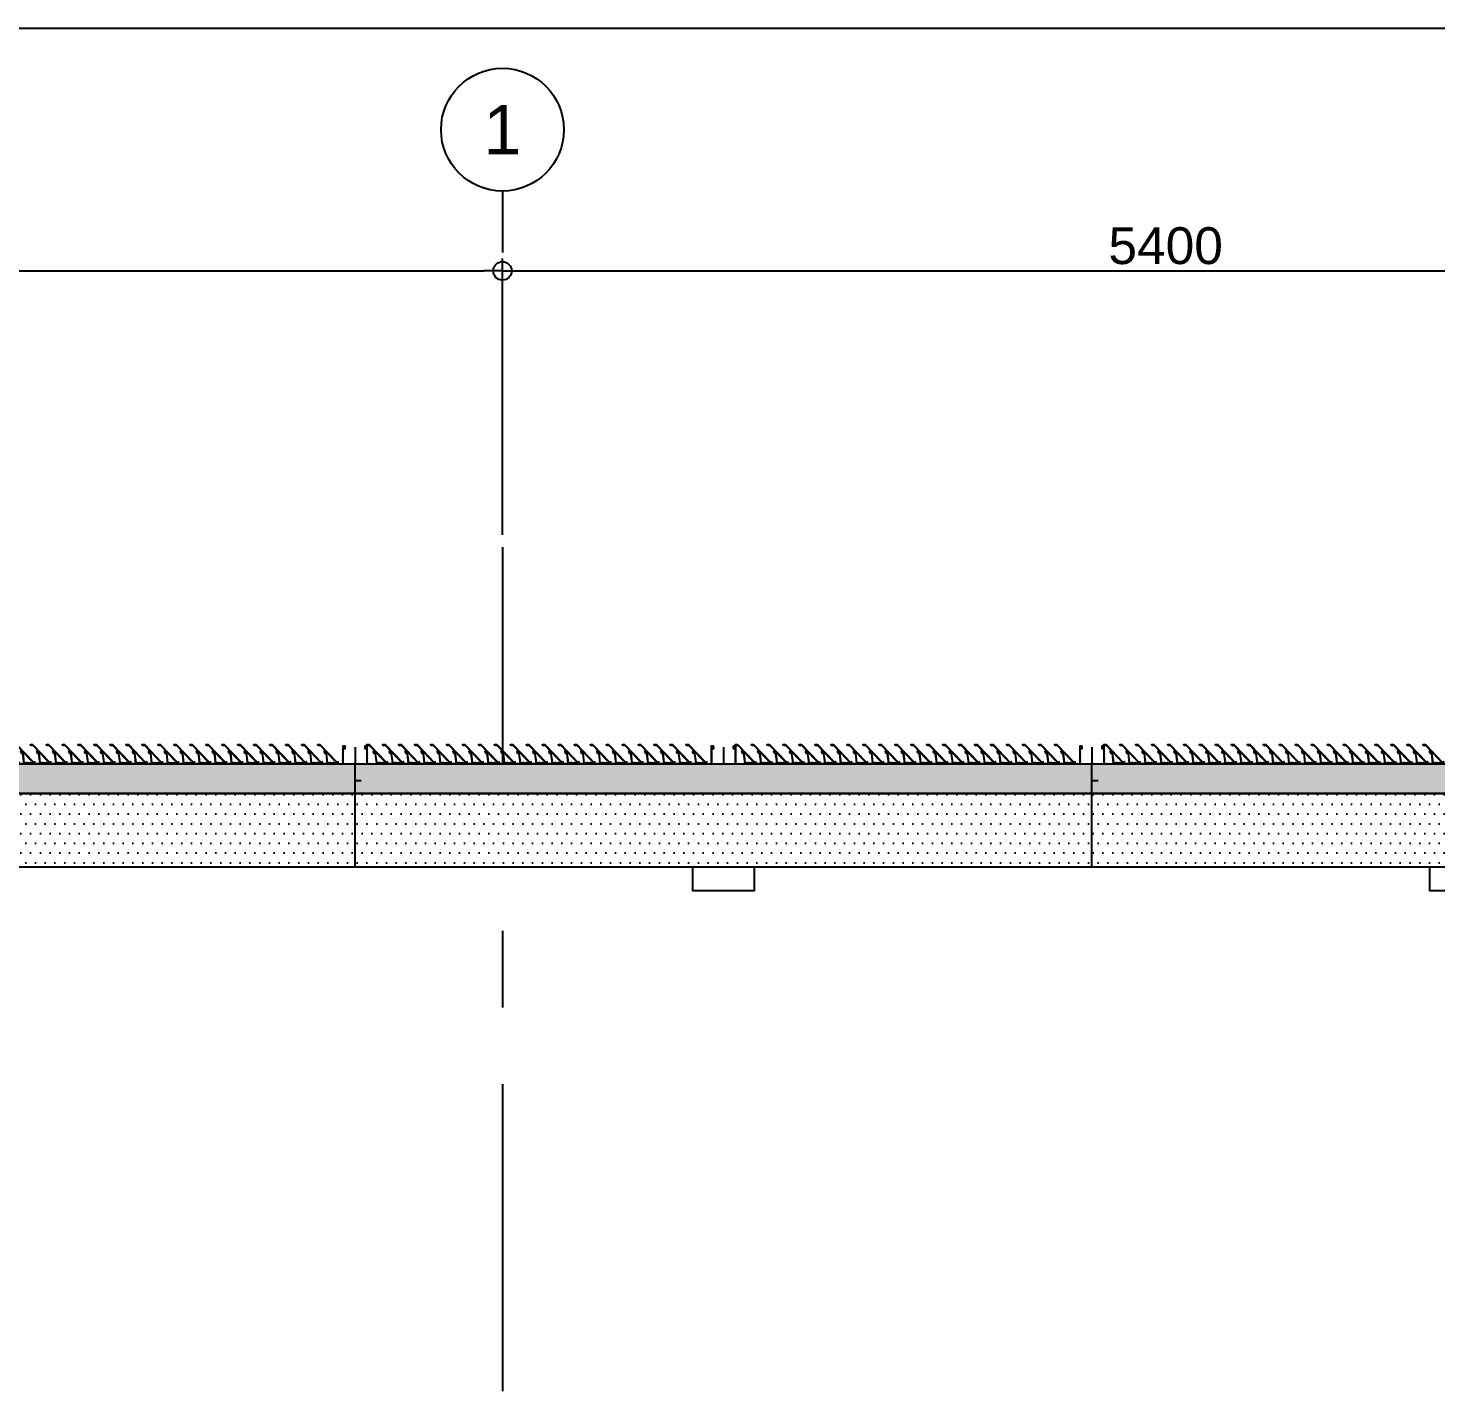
# Model space of a CAD drawing. Header units: millimetres. Extents: x 2519235 to 7246330, y 25937 to 201821.
# Drawn here: x 2732613 to 2738344, y 116276 to 121826 of the extents above; entities that cross this region are included whole.
import ezdxf
from ezdxf.enums import TextEntityAlignment as Align

# ---------------------------------------------------------------- set-up
doc = ezdxf.new("R2010")
doc.units = ezdxf.units.MM
doc.set_wipeout_variables(frame=1)
for name, pattern in [('CENTER', [50.8, 31.75, -6.35, 6.35, -6.35]), ('DXK_LINE_DOT2', [3.9198, 1.9599, -1.9599]), ('HIDDEN2', [4.7625, 3.175, -1.5875]), ('TA_GL_005.00000', [13.75, 5, -1.25, 1.25, -1.25, 5])]:
    doc.linetypes.add(name, pattern=pattern)
for name, color, linetype in [('000 - 0_SYM_DWG_GRID-BUBBLE_MAIN_COLOR_1', 7, 'Continuous'), ('000 - 0_SYM_DWG_GRIDLINE_MAIN_COLOR_1', 7, 'Continuous'), ('000 - 0_SYM_DWG_GRIDLINE_MAIN_COLOR_251', 7, 'Continuous'), ('010 - ASPG_ACCESSORIES_MAIN_COLOR_1', 7, 'Continuous'), ('010 - ASPG_DIMS_NOM', 7, 'Continuous'), ('010 - ASPG_EXTR_DEF_SUB', 7, 'Continuous'), ('010 - ASPG_EXTR_MAIN_COLOR_2', 7, 'Continuous'), ('010 - ASPG_FASTERN_DEF_SUB', 7, 'Continuous'), ('010 - ASPG_FLASHING_HATCH_', 7, 'Continuous'), ('010 - ASPG_FLASHING_MAIN_COLOR_2', 7, 'Continuous'), ('010 - ASPG_FLASHING_MAIN_COLOR_4', 7, 'Continuous'), ('010 - ASPG_FLASHING_WIPEOUT_', 7, 'Continuous'), ('010 - ASPG_FRAMING_CUT_COLOR_4', 7, 'Continuous'), ('010 - ASPG_FRAMING_DEF_SUB', 7, 'Continuous'), ('010 - ASPG_FRAMING_HATCH_', 7, 'Continuous'), ('010 - ASPG_FRAMING_MAIN_COLOR_2', 7, 'Continuous'), ('010 - ASPG_FRAMING_SUB_COLOR_2', 7, 'Continuous'), ('010 - ASPG_FRAMING_WIPEOUT_', 7, 'Continuous'), ('_BOLT-M10', 7, 'Continuous'), ('_C-SC', 7, 'Continuous'), ('_Hatch', 7, 'Continuous'), ('_LOUVER-SB', 7, 'Continuous'), ('A-GENM', 7, 'Continuous'), ('BOLT & SCREW', 7, 'Continuous'), ('Center Line', 7, 'CENTER'), ('Xref-PLAN-106.940$0$_Beam', 7, 'Continuous'), ('Xref-PLAN-106.940$0$_C400-250', 7, 'Continuous')]:
    doc.layers.add(name, color=color, linetype=linetype)
doc.layers.add('12-GRID', color=7, linetype='CENTER', lineweight=13)
doc.layers.add('SCREW', color=7, linetype='Continuous', lineweight=5)
doc.styles.add('Arial', font='arial.ttf', dxfattribs={"height": 300})
doc.styles.add('FAMELINE_FOR_CKST', font='arial.ttf')
doc.styles.add('TA', font='', dxfattribs={"height": 4.5})
doc.styles.get('TA').set_extended_font_data('Cordia New')
doc.dimstyles.new('FAMELINE-CKST_C-C', dxfattribs={"dimtxt": 0.3, "dimasz": 0.15, "dimexe": 0.1, "dimexo": 0.1, "dimgap": 0.05, "dimtad": 1, "dimzin": 0, "dimdsep": 46, "dimtxsty": 'FAMELINE_FOR_CKST', "dimblk": 'ORIGIN', "dimblk1": 'ORIGIN', "dimblk2": 'ORIGIN', "dimsah": 1, "dimcen": 0.1, "dimdle": 0.1, "dimclrd": 7, "dimclre": 7, "dimclrt": 7, "dimadec": 0, "dimazin": 0, "dimtfac": 1, "dimtix": 1, "dimtmove": 2, "dimatfit": 3, "dimfxl": 1, "dimtolj": 1, "dimtzin": 0, "dimlwd": -1, "dimlwe": -1, "dimarcsym": 0})
pattern_1 = [(45, (-1941.0177, -2436.031), (-3.367596, 3.367596), []), (45, (-1941.0177, -2433.6497), (-3.367596, 3.367596), [])]
pattern_2 = [(270, (1257419.24324, -520041.6224), (0.65495992507, -1.1344238721), [0.7562825814, -1.5125651628]), (30, (1257419.24324, -520041.6224), (0.65495992936, 1.1344238696), [0.7562825814, -1.5125651628]), (330, (1257419.24324, -520041.6224), (1.30991985442, -2.48e-09), [-1.5125651628, 0.7562825814])]
pattern_3 = [(315, (1257419.4929, -520021.6224), (1.3369313545, 1.3369313545), []), (45, (1257419.4929, -520021.6224), (-1.3369313545, 1.3369313545), [])]
pattern_4 = [(270, (1257419.4425, -520043.9224), (0.65495992507, -1.1344238721), [0.7562825814, -1.5125651628]), (30, (1257419.4425, -520043.9224), (0.65495992936, 1.1344238696), [0.7562825814, -1.5125651628]), (330, (1257419.4425, -520043.9224), (1.30991985442, -2.48e-09), [-1.5125651628, 0.7562825814])]
pattern_5 = [(315, (1257419.1929, -520023.9224), (1.3369313545, 1.3369313545), []), (45, (1257419.1929, -520023.9224), (-1.3369313545, 1.3369313545), [])]

# ---------------------------------------------------------------- blocks, each defined once
blk = doc.blocks.new('_C-SC')
at = {"layer": '_Hatch'}
h = blk.add_hatch(dxfattribs=at)
h.set_pattern_fill('STEEL', scale=1.5)
h.set_pattern_definition(pattern_1)
h.paths.add_polyline_path([(3, 67), (3, 3, 0.414214), (13, -7), (50, -7), (50, -15), (-50, -15), (-50, -7), (-13, -7, 0.414214), (-3, 3), (-3, 67, 0.414214), (-13, 77), (-50, 77), (-50, 85), (50, 85), (50, 77), (13, 77, 0.414214)])
at = {"color": 7, "linetype": 'Continuous'}
for p, q in [((70, 135), (-70, 135)), ((-70, 135), (-70, -25)), ((70, 135), (70, -25))]:
    blk.add_line(p, q, dxfattribs=at)
at = {"color": 7, "linetype": 'DXK_LINE_DOT2'}
for p, q in [((-70, 135), (-70, -25)), ((70, 135), (-70, 135)), ((70, -25), (70, 135))]:
    blk.add_line(p, q, dxfattribs=at)
at = {"color": 7, "linetype": 'HIDDEN2'}
for p, q in [((-70, -25), (-70, -65)), ((-70, -30.1), (-70, -65)), ((70, -65), (70, -25)), ((70, -30.1), (70, -65)), ((-70, -65), (70, -65)), ((-70, -65), (70, -65))]:
    blk.add_line(p, q, dxfattribs=at)
at = {"color": 7}
blk.add_lwpolyline([(-50, 85), (50, 85), (50, 77), (13, 77, 0.414214), (3, 67), (3, 3, 0.414214), (13, -7), (50, -7), (50, -15), (-50, -15), (-50, -7), (-13, -7, 0.414214), (-3, 3), (-3, 67, 0.414214), (-13, 77), (-50, 77)], format="xyb", close=True, dxfattribs=at)
for points in [[(63, 60), (3, 60), (3, 10), (63, 10)], [(63, 60), (8, 60), (8, 10), (63, 10)]]:
    blk.add_lwpolyline(points, close=True, dxfattribs=at)
at = {"layer": '_BOLT-M10', "color": 7}
for p, q in [((-11.7, 115), (11.7, 115)), ((0, 128.1), (0, 101.9)), ((16, 35), (-10, 35)), ((3, 42), (-3, 42)), ((3, 28), (-3, 28)), ((8, 42), (3, 42)), ((8, 28), (3, 28))]:
    blk.add_line(p, q, dxfattribs=at)
blk.add_lwpolyline([(-8, 110.4), (0, 105.8), (8, 110.4), (8, 119.6), (0, 124.2), (-8, 119.6)], close=True, dxfattribs=at)
for radius in [10, 6.93]:
    blk.add_circle((0, 115), radius, dxfattribs=at)
at = {"layer": 'Defpoints', "color": 7}
for p, q in [((6.4, -6.4), (-6.4, 6.4)), ((-6.4, -6.4), (6.4, 6.4))]:
    blk.add_line(p, q, dxfattribs=at)
at = {"layer": 'Defpoints', "color": 7, "linetype": 'HIDDEN2'}
for p, q in [((-11.7, -45), (11.7, -45)), ((0, -58.1), (0, -31.9))]:
    blk.add_line(p, q, dxfattribs=at)
blk.add_lwpolyline([(-8, -40.4), (0, -35.8), (8, -40.4), (8, -49.6), (0, -54.2), (-8, -49.6)], close=True, dxfattribs=at)
for radius in [10, 6.93]:
    blk.add_circle((0, -45), radius, dxfattribs=at)
blk = doc.blocks.new('_PP-LOUVER')
at = {"layer": '_Hatch'}
h = blk.add_hatch(dxfattribs=at)
h.set_pattern_fill('STEEL', scale=1.5)
h.set_pattern_definition(pattern_1)
h.paths.add_polyline_path([(3, 67), (3, 3, 0.414214), (13, -7), (50, -7), (50, -15), (-50, -15), (-50, -7), (-13, -7, 0.414214), (-3, 3), (-3, 67, 0.414214), (-13, 77), (-50, 77), (-50, 85), (50, 85), (50, 77), (13, 77, 0.414214)])
at = {"color": 7, "linetype": 'Continuous'}
for p, q in [((70, 135), (-70, 135)), ((-70, 135), (-70, -25)), ((70, 135), (70, -25))]:
    blk.add_line(p, q, dxfattribs=at)
at = {"color": 7, "linetype": 'DXK_LINE_DOT2'}
for p, q in [((-70, 135), (-70, -25)), ((70, 135), (-70, 135)), ((70, -25), (70, 135))]:
    blk.add_line(p, q, dxfattribs=at)
at = {"color": 7, "linetype": 'HIDDEN2'}
for p, q in [((-70, -25), (-70, -65)), ((-70, -30.1), (-70, -65)), ((70, -65), (70, -25)), ((70, -30.1), (70, -65)), ((-70, -65), (70, -65)), ((-70, -65), (70, -65))]:
    blk.add_line(p, q, dxfattribs=at)
at = {"color": 7}
blk.add_lwpolyline([(-50, 85), (50, 85), (50, 77), (13, 77, 0.414214), (3, 67), (3, 3, 0.414214), (13, -7), (50, -7), (50, -15), (-50, -15), (-50, -7), (-13, -7, 0.414214), (-3, 3), (-3, 67, 0.414214), (-13, 77), (-50, 77)], format="xyb", close=True, dxfattribs=at)
for points in [[(63, 60), (3, 60), (3, 10), (63, 10)], [(63, 60), (8, 60), (8, 10), (63, 10)]]:
    blk.add_lwpolyline(points, close=True, dxfattribs=at)
at = {"layer": '_BOLT-M10', "color": 7}
for p, q in [((-11.7, 115), (11.7, 115)), ((0, 128.1), (0, 101.9)), ((16, 35), (-10, 35)), ((3, 42), (-3, 42)), ((3, 28), (-3, 28)), ((8, 42), (3, 42)), ((8, 28), (3, 28))]:
    blk.add_line(p, q, dxfattribs=at)
blk.add_lwpolyline([(-8, 110.4), (0, 105.8), (8, 110.4), (8, 119.6), (0, 124.2), (-8, 119.6)], close=True, dxfattribs=at)
for radius in [10, 6.93]:
    blk.add_circle((0, 115), radius, dxfattribs=at)
at = {"layer": 'Defpoints', "color": 7}
for p, q in [((6.4, -6.4), (-6.4, 6.4)), ((-6.4, -6.4), (6.4, 6.4))]:
    blk.add_line(p, q, dxfattribs=at)
at = {"layer": 'Defpoints', "color": 7, "linetype": 'HIDDEN2'}
for p, q in [((-11.7, -45), (11.7, -45)), ((0, -58.1), (0, -31.9))]:
    blk.add_line(p, q, dxfattribs=at)
blk.add_lwpolyline([(-8, -40.4), (0, -35.8), (8, -40.4), (8, -49.6), (0, -54.2), (-8, -49.6)], close=True, dxfattribs=at)
for radius in [10, 6.93]:
    blk.add_circle((0, -45), radius, dxfattribs=at)
blk = doc.blocks.new('*U359')
at = {"color": 7}
for p, q in [((125, -25), (-5514.9, -25)), ((-5514.9, -144.9), (-5514.9, -25)), ((-5514.9, -30.1), (125, -30.1)), ((-5514.9, -35.4), (125, -35.4)), ((125, -25), (125, -144.9)), ((-5514.9, -134.5), (125, -134.5)), ((-5514.9, -139.6), (125, -139.6)), ((-5514.9, -144.9), (125, -144.9))]:
    blk.add_line(p, q, dxfattribs=at)
at = {"layer": 'Defpoints', "color": 7}
for p, q in [((6.4, -6.4), (-6.4, 6.4)), ((-6.4, -6.4), (6.4, 6.4)), ((0, 0), (0, -144.9))]:
    blk.add_line(p, q, dxfattribs=at)
blk = doc.blocks.new('Enrance Curtain Wall Panel Edge 5a - Enrance Curtain Wall Panel Edge 5a-28915756-ENTRANCE 1 - LOWER ROOF LEVEL PLAN')
at = {"color": 7}
for p, q in [((150, 2875), (150, 3125)), ((150, 2875), (150, 3125)), ((150, 3125), (150, 2875)), ((150, 2875), (150, 3125)), ((150, 3125), (150, 2875)), ((155, 3110), (150, 3110)), ((155, 3055), (155, 3110)), ((170.8, 3080), (150, 3080)), ((150, 3050), (200.1, 3050)), ((200.1, 3055), (155, 3055)), ((150, 2950), (200.1, 2950)), ((200.1, 2945), (155, 2945)), ((155, 2945), (155, 2890)), ((170.8, 2920), (150, 2920)), ((155, 2890), (150, 2890)), ((150, -125), (150, 125)), ((150, 125), (150, -125)), ((150, 125), (150, -125)), ((150, -125), (150, 125)), ((150, 125), (150, -125)), ((155, 110), (150, 110)), ((155, 55), (155, 110))]:
    blk.add_line(p, q, dxfattribs=at)
for centre, radius, start, end in [((-165.2, 1360.4), 1830.4, 79.69281, 80.08384), ((-165.2, 1360.4), 1827.4, 78.4632, 80.06669), ((-165.2, 1360.4), 1830.4, 78.48249, 80.08281), ((-165.2, 1360.4), 1830.4, 78.48422, 80.08162), ((-165.2, 4639.6), 1827.4, 279.93331, 281.5368), ((-165.2, 4639.6), 1830.4, 279.91616, 280.30719), ((-165.2, 4639.6), 1830.4, 279.91719, 281.51751), ((-165.2, 4639.6), 1830.4, 279.91838, 281.51578), ((-165.2, -1639.6), 1830.4, 79.69281, 80.08384), ((-165.2, -1639.6), 1827.4, 78.4632, 80.06669), ((-165.2, -1639.6), 1830.4, 78.48249, 80.08281), ((-165.2, -1639.6), 1830.4, 78.48422, 80.08162)]:
    blk.add_arc(centre, radius, start, end, dxfattribs=at)
blk = doc.blocks.new('Xref-PLAN-106.940$0$_C400-250')
at = {"color": 7}
blk.add_lwpolyline([(125, 0), (125, -400), (-125, -400), (-125, 0)], close=True, dxfattribs=at)
at = {"layer": 'Defpoints', "color": 7}
for p, q in [((0, -144.1), (0, -255.9)), ((-55.9, -200), (55.9, -200))]:
    blk.add_line(p, q, dxfattribs=at)
blk = doc.blocks.new('Xref-PLAN-106.940')
at = {"layer": 'Xref-PLAN-106.940$0$_Beam', "color": 7}
for p, q in [((133644.2, 23258.4), (136394.2, 23258.4)), ((136644.2, 23258.4), (139394.2, 23258.4)), ((133644.2, 22958.4), (136394.2, 22958.4)), ((136644.2, 22958.4), (139394.2, 22958.4))]:
    blk.add_line(p, q, dxfattribs=at)
at = {"layer": 'Xref-PLAN-106.940$0$_C400-250', "color": 7}
for p in [(136519.2, 23258.4), (139519.2, 23258.4)]:
    blk.add_blockref('Xref-PLAN-106.940$0$_C400-250', p, dxfattribs=at)
blk = doc.blocks.new('*U1938')
at = {"layer": '000 - 0_SYM_DWG_GRIDLINE_MAIN_COLOR_1', "color": 7}
blk.add_line((49, 0), (44, 0), dxfattribs=at)
blk.add_circle((54, 0), 5, dxfattribs=at)
at = {"layer": '000 - 0_SYM_DWG_GRIDLINE_MAIN_COLOR_251', "color": 7, "linetype": 'ByBlock', "ltscale": 5}
blk.add_line((20, 0), (-357, 0), dxfattribs=at)
at = {"layer": '000 - 0_SYM_DWG_GRIDLINE_MAIN_COLOR_251', "color": 7}
blk.add_point((0, 0), dxfattribs=at)
at = {"color": 7, "style": 'TA', "flags": 1}
blk.add_attdef('LOCATION', (6, -6), '', height=4.5, rotation=270, dxfattribs=at)
at = {"layer": '000 - 0_SYM_DWG_GRID-BUBBLE_MAIN_COLOR_1', "color": 7, "style": 'Arial'}
blk.add_attdef('GRID-HEAD', text='', height=4, rotation=270, dxfattribs=at).set_placement((54, 0), align=Align.MIDDLE_CENTER)
blk = doc.blocks.new('*U1098')
at = {"layer": '000 - 0_SYM_DWG_GRIDLINE_MAIN_COLOR_251', "color": 7, "linetype": 'ByBlock', "ltscale": 5}
blk.add_line((2, 0), (-866, 0), dxfattribs=at)
at = {"color": 7, "style": 'TA', "flags": 1}
blk.add_attdef('LOCATION', (6, -6), '', height=4.5, rotation=270, dxfattribs=at)
at = {"layer": '000 - 0_SYM_DWG_GRID-BUBBLE_MAIN_COLOR_1', "color": 7, "style": 'Arial'}
blk.add_attdef('GRID-HEAD', text='', height=4, rotation=180, dxfattribs=at).set_placement((22, 0), align=Align.MIDDLE_CENTER)
blk = doc.blocks.new('_Origin')
at = {"color": 7, "linetype": 'ByBlock', "lineweight": -2}
blk.add_line((0, 0), (-1, 0), dxfattribs=at)
blk.add_circle((0, 0), 0.5, dxfattribs=at)
blk = doc.blocks.new('*D1932')
at = {"layer": '010 - ASPG_DIMS_NOM', "color": 7, "transparency": 16777216}
for p, q in [((-18300, 1050), (-18300, 2175)), ((-18225, 2125), (-75, 2125)), ((0, 1050), (0, 2175))]:
    blk.add_line(p, q, dxfattribs=at)
at = {"layer": 'Defpoints', "color": 7, "transparency": 16777216}
for p in [(0, 2125), (-18300, 1000), (0, 1000)]:
    blk.add_point(p, dxfattribs=at)
at = {"layer": '010 - ASPG_DIMS_NOM', "color": 7, "transparency": 16777216, "xscale": 75, "yscale": 75, "zscale": 75, "rotation": 180}
blk.add_blockref('_Origin', (-18300, 2125), dxfattribs=at)
at = {"layer": '010 - ASPG_DIMS_NOM', "color": 7, "transparency": 16777216, "xscale": 75, "yscale": 75, "zscale": 75}
blk.add_blockref('_Origin', (0, 2125), dxfattribs=at)
at = {"layer": '010 - ASPG_DIMS_NOM', "color": 7, "transparency": 16777216, "insert": (-9150, 2226.6), "char_height": 150, "attachment_point": 5, "style": 'FAMELINE_FOR_CKST'}
blk.add_mtext('\\A1;18300', dxfattribs=at)
blk = doc.blocks.new('*D1933')
at = {"layer": '010 - ASPG_DIMS_NOM', "color": 7, "transparency": 16777216}
for p, q in [((0, 1050), (0, 2175)), ((75, 2125), (5325, 2125)), ((5400, 1050), (5400, 2175))]:
    blk.add_line(p, q, dxfattribs=at)
at = {"layer": 'Defpoints', "color": 7, "transparency": 16777216}
for p in [(5400, 2125), (0, 1000), (5400, 1000)]:
    blk.add_point(p, dxfattribs=at)
at = {"layer": '010 - ASPG_DIMS_NOM', "color": 7, "transparency": 16777216, "xscale": 75, "yscale": 75, "zscale": 75, "rotation": 180}
blk.add_blockref('_Origin', (0, 2125), dxfattribs=at)
at = {"layer": '010 - ASPG_DIMS_NOM', "color": 7, "transparency": 16777216, "xscale": 75, "yscale": 75, "zscale": 75}
blk.add_blockref('_Origin', (5400, 2125), dxfattribs=at)
at = {"layer": '010 - ASPG_DIMS_NOM', "color": 7, "transparency": 16777216, "insert": (2700, 2226.6), "char_height": 150, "attachment_point": 5, "style": 'FAMELINE_FOR_CKST'}
blk.add_mtext('\\A1;5400', dxfattribs=at)
blk = doc.blocks.new('*U2952')
at = {"layer": '12-GRID', "color": 7, "linetype": 'CENTER'}
for p, q in [((0, -6.2), (0, 2.2)), ((-4.2, -2), (4.2, -2))]:
    blk.add_line(p, q, dxfattribs=at)
at = {"layer": 'BOLT & SCREW', "color": 7}
for p, q in [((-0.6, -1.8), (-1.8, -1.6)), ((-0.6, -2.2), (-1.8, -2.4)), ((-0.5, -1.8), (-0.9, -1.6)), ((-0.5, -2.2), (-0.9, -2.4)), ((-0.2, -1.4), (-0.4, -0.2)), ((-0.2, -1.5), (-0.4, -1.1)), ((-0.2, -2.5), (-0.4, -2.9)), ((-0.2, -2.6), (-0.4, -3.8)), ((0.2, -1.4), (0.4, -0.2)), ((0.2, -1.5), (0.4, -1.1)), ((0.4, -2.9), (0.2, -2.5)), ((0.2, -2.6), (0.4, -3.8)), ((0.5, -1.8), (0.9, -1.6)), ((0.5, -2.2), (0.9, -2.4)), ((0.6, -1.8), (1.8, -1.6)), ((0.6, -2.2), (1.8, -2.4))]:
    blk.add_line(p, q, dxfattribs=at)
for points in [[(-1.8, -1.6), (-0.9, -1.6, 0.414214), (-0.4, -1.1), (-0.4, -0.2), (0.4, -0.2), (0.4, -1.1, 0.414214), (0.9, -1.6), (1.8, -1.6), (1.8, -2.4), (0.9, -2.4, 0.414214), (0.4, -2.9), (0.4, -3.8), (-0.4, -3.8), (-0.4, -2.9, 0.414214), (-0.9, -2.4), (-1.8, -2.4)], [(0.2, -2.5, -0.414214), (0.5, -2.2), (0.6, -2.2), (0.6, -1.8), (0.5, -1.8, -0.414214), (0.2, -1.5), (0.2, -1.4), (-0.2, -1.4), (-0.2, -1.5, -0.414214), (-0.5, -1.8), (-0.6, -1.8), (-0.6, -2.2), (-0.5, -2.2, -0.414214), (-0.2, -2.5), (-0.2, -2.6), (0.2, -2.6)]]:
    blk.add_lwpolyline(points, format="xyb", close=True, dxfattribs=at)
blk.add_circle((0, -2), 3.5, dxfattribs=at)
blk = doc.blocks.new('000_ASPG_TYP_FILES_20260218-010703_FRAME_EXTR_')
at = {"layer": '010 - ASPG_FRAMING_HATCH_'}
h = blk.add_hatch(dxfattribs=at)
h.set_pattern_fill('ANSI32', scale=0.1, angle=180)
edge = h.paths.add_edge_path()
edge.add_line((2, 16), (2, 2))
edge.add_line((2, 2), (39.7, 2))
edge.add_arc((39.7, 1.7), 0.3, 0, 90, ccw=False)
edge.add_line((40, 1.7), (40, 0.3))
edge.add_arc((39.7, 0.3), 0.3, -90, 0, ccw=False)
edge.add_line((39.7, 0), (0.3, 0))
edge.add_arc((0.3, 0.3), 0.3, 180, 270, ccw=False)
edge.add_line((0, 0.3), (0, 17.7))
edge.add_arc((0.3, 17.7), 0.3, 90, 180, ccw=False)
edge.add_line((0.3, 18), (22.6, 18))
edge.add_arc((22.6, 18.5), 0.5, 270, 380.20955)
edge.add_arc((26.2, 19.8), 3.35, 182.06379, 200.20955, ccw=False)
edge.add_arc((23.6, 19.7), 0.76, 2.06379, 182.06379, ccw=False)
edge.add_arc((26.2, 19.8), 1.83, 182.06379, 447.93621)
edge.add_arc((26.3, 22.4), 0.76, 87.93621, 267.93621, ccw=False)
edge.add_arc((26.2, 19.8), 3.35, 69.79045, 87.93621, ccw=False)
edge.add_arc((27.5, 23.4), 0.5, 249.79045, 360)
edge.add_line((28, 23.4), (28, 26.7))
edge.add_line((28, 26.7), (28.5, 27.2))
edge.add_line((28.5, 27.2), (28, 27.7))
edge.add_line((28, 27.7), (28, 38.6))
edge.add_line((28, 38.6), (28.5, 39.1))
edge.add_line((28.5, 39.1), (28, 39.6))
edge.add_line((28, 39.6), (28, 42.9))
edge.add_arc((27.5, 42.9), 0.5, 0, 110.20955)
edge.add_arc((26.2, 46.5), 3.35, 272.06379, 290.20955, ccw=False)
edge.add_arc((26.3, 43.9), 0.76, 92.06379, 272.06379, ccw=False)
edge.add_arc((26.2, 46.5), 1.83, 272.06379, 537.93621)
edge.add_arc((23.6, 46.6), 0.76, 177.93621, 357.93621, ccw=False)
edge.add_arc((26.2, 46.5), 3.35, 159.79045, 177.93621, ccw=False)
edge.add_arc((22.6, 47.8), 0.5, 339.79045, 450)
edge.add_line((22.6, 48.3), (0.3, 48.3))
edge.add_arc((0.3, 48.6), 0.3, 180, 270, ccw=False)
edge.add_line((0, 48.6), (0, 60))
edge.add_arc((0.3, 60), 0.3, 90, 180, ccw=False)
edge.add_line((0.3, 60.3), (5, 60.3))
edge.add_line((5, 60.3), (5, 65))
edge.add_arc((5.3, 65), 0.3, 90, 180, ccw=False)
edge.add_line((5.3, 65.3), (30, 65.3))
edge.add_line((30, 65.3), (30, 63.6))
edge.add_arc((29.7, 63.6), 0.3, -90, 0, ccw=False)
edge.add_line((29.7, 63.3), (7.3, 63.3))
edge.add_arc((7.3, 63), 0.3, 90, 180)
edge.add_line((7, 63), (7, 58.3))
edge.add_line((7, 58.3), (2.3, 58.3))
edge.add_arc((2.3, 58), 0.3, 90, 180)
edge.add_line((2, 58), (2, 50.6))
edge.add_arc((2.3, 50.6), 0.3, 180, 270)
edge.add_line((2.3, 50.3), (29.7, 50.3))
edge.add_arc((29.7, 50), 0.3, 0, 90, ccw=False)
edge.add_line((30, 50), (30, 26.7))
edge.add_line((30, 26.7), (30, 16.3))
edge.add_arc((29.7, 16.3), 0.3, -90, 0, ccw=False)
edge.add_line((29.7, 16), (2, 16))
at = {"layer": '010 - ASPG_FRAMING_CUT_COLOR_4', "color": 7}
blk.add_lwpolyline([(2, 16), (2, 2), (39.7, 2, -0.414214), (40, 1.7), (40, 0.3, -0.414214), (39.7, 0), (0.3, 0, -0.414214), (0, 0.3), (0, 17.7, -0.414214), (0.3, 18), (22.6, 18, 0.52173), (23, 18.7, -0.079342), (22.8, 19.7, -1), (24.3, 19.8, 2.296346), (26.2, 21.7, -1), (26.3, 23.2, -0.079342), (27.3, 23, 0.52173), (28, 23.4), (28, 26.7), (28.5, 27.2), (28, 27.7), (28, 38.6), (28.5, 39.1), (28, 39.6), (28, 42.9, 0.52173), (27.3, 43.3, -0.079342), (26.3, 43.1, -1), (26.2, 44.6, 2.296346), (24.3, 46.5, -1), (22.8, 46.6, -0.079342), (23, 47.6, 0.52173), (22.6, 48.3), (0.3, 48.3, -0.414214), (0, 48.6), (0, 60, -0.414214), (0.3, 60.3), (5, 60.3), (5, 65, -0.414214), (5.3, 65.3), (30, 65.3), (30, 63.6, -0.414214), (29.7, 63.3), (7.3, 63.3, 0.414214), (7, 63), (7, 58.3), (2.3, 58.3, 0.414214), (2, 58), (2, 50.6, 0.414214), (2.3, 50.3), (29.7, 50.3, -0.414214), (30, 50), (30, 26.7), (30, 16.3, -0.414214), (29.7, 16)], format="xyb", close=True, dxfattribs=at)
at = {"color": 7}
for p in [(26.2, 48.5), (26.2, 21.8)]:
    blk.add_blockref('*U2952', p, dxfattribs=at)
blk = doc.blocks.new('*U2949')
at = {"layer": '010 - ASPG_FRAMING_HATCH_', "transparency": 33554585}
h = blk.add_hatch(dxfattribs=at)
h.set_pattern_fill('ANSI32', scale=0.25)
edge = h.paths.add_edge_path()
edge.add_line((2, -50), (2, -75))
edge.add_line((2, -75), (0, -75))
edge.add_line((0, -75), (0, -49))
edge.add_arc((1, -49), 1, 90, 180, ccw=False)
edge.add_line((1, -48), (63, -48))
edge.add_arc((63, -47), 1, 270, 360)
edge.add_line((64, -47), (64, 47))
edge.add_arc((63, 47), 1, 0, 90)
edge.add_line((63, 48), (1, 48))
edge.add_arc((1, 49), 1, 180, 270, ccw=False)
edge.add_line((0, 49), (0, 75))
edge.add_line((0, 75), (2, 75))
edge.add_line((2, 75), (2, 50))
edge.add_line((2, 50), (141, 50))
edge.add_line((141, 50), (141, 41))
edge.add_arc((140, 41), 1, 270, 360, ccw=False)
edge.add_line((140, 40), (132, 40))
edge.add_arc((132, 41), 1, 180, 270, ccw=False)
edge.add_line((131, 41), (131, 47))
edge.add_arc((130, 47), 1, 0, 90)
edge.add_line((130, 48), (67, 48))
edge.add_arc((67, 47), 1, 90, 180)
edge.add_line((66, 47), (66, -47))
edge.add_arc((67, -47), 1, 180, 270)
edge.add_line((67, -48), (130, -48))
edge.add_arc((130, -47), 1, 270, 360)
edge.add_line((131, -47), (131, -41))
edge.add_arc((132, -41), 1, 90, 180, ccw=False)
edge.add_line((132, -40), (140, -40))
edge.add_arc((140, -41), 1, 0, 90, ccw=False)
edge.add_line((141, -41), (141, -50))
edge.add_line((141, -50), (2, -50))
h.paths.add_polyline_path([(139, 48), (139, 42), (133, 42), (133, 48)], flags=16)
h.paths.add_polyline_path([(139, -48), (139, -42), (133, -42), (133, -48)], flags=16)
at = {"layer": '010 - ASPG_FRAMING_HATCH_'}
h = blk.add_hatch(dxfattribs=at)
h.set_pattern_fill('ANSI37', scale=0.595498, angle=-90)
h.set_pattern_definition(pattern_5)
edge = h.paths.add_edge_path()
edge.add_ellipse((11.5, 55), major_axis=(0, -5), ratio=0.644482, start_angle=180, end_angle=360, ccw=False)
edge.add_line((11.5, 60), (2, 60))
edge.add_arc((-7.9, 55), 11.1, -26.79627, 26.79627, ccw=False)
edge.add_line((2, 50), (11.5, 50))
h = blk.add_hatch(dxfattribs=at)
h.set_pattern_fill('HONEY', scale=0.238199, angle=-90)
h.set_pattern_definition(pattern_4)
edge = h.paths.add_edge_path()
edge.add_ellipse((11.8, 55), major_axis=(0, -5), ratio=0.644482, start_angle=0, end_angle=360, ccw=False)
h = blk.add_hatch(dxfattribs=at)
h.set_pattern_fill('HONEY', scale=0.238199, angle=-90)
h.set_pattern_definition(pattern_2)
edge = h.paths.add_edge_path()
edge.add_ellipse((57.5, 55), major_axis=(0, -5), ratio=0.644482, start_angle=0, end_angle=360)
h = blk.add_hatch(dxfattribs=at)
h.set_pattern_fill('ANSI37', scale=0.595498, angle=-90)
h.set_pattern_definition(pattern_3)
edge = h.paths.add_edge_path()
edge.add_ellipse((57.8, 55), major_axis=(0, -5), ratio=0.644482, start_angle=0, end_angle=180)
edge.add_line((57.8, 60), (62, 60))
edge.add_arc((62, 60.3), 0.3, -90, 0)
edge.add_line((62.3, 60.3), (62.3, 61))
edge.add_line((62.3, 61), (61.8, 61.5))
edge.add_line((61.8, 61.5), (62.3, 62))
edge.add_line((62.3, 62), (61.8, 62.5))
edge.add_line((61.8, 62.5), (62.3, 63))
edge.add_line((62.3, 63), (61.8, 63.5))
edge.add_line((61.8, 63.5), (62.3, 64))
edge.add_line((62.3, 64), (62.3, 65))
edge.add_line((62.3, 65), (63.3, 65))
edge.add_line((63.3, 65), (63.8, 65.5))
edge.add_line((63.8, 65.5), (64.3, 65))
edge.add_line((64.3, 65), (64.8, 65.5))
edge.add_line((64.8, 65.5), (65.3, 65))
edge.add_line((65.3, 65), (65.8, 65.5))
edge.add_line((65.8, 65.5), (66.3, 65))
edge.add_line((66.3, 65), (67, 65))
edge.add_arc((67, 65.3), 0.3, -90, 0)
edge.add_line((67.3, 65.3), (67.3, 60))
edge.add_arc((77.2, 55), 11.1, 153.20373, 206.79627)
edge.add_line((67.3, 50), (57.8, 50))
h = blk.add_hatch(dxfattribs=at)
h.set_pattern_fill('ANSI37', scale=0.595498, angle=-90)
h.set_pattern_definition(pattern_5)
edge = h.paths.add_edge_path()
edge.add_ellipse((11.5, -55), major_axis=(0, 5), ratio=0.644482, start_angle=0, end_angle=180)
edge.add_line((11.5, -60), (2, -60))
edge.add_arc((-7.9, -55), 11.1, 333.20373, 386.79627)
edge.add_line((2, -50), (11.5, -50))
h = blk.add_hatch(dxfattribs=at)
h.set_pattern_fill('HONEY', scale=0.238199, angle=-90)
h.set_pattern_definition(pattern_4)
edge = h.paths.add_edge_path()
edge.add_ellipse((11.8, -55), major_axis=(0, 5), ratio=0.644482, start_angle=0, end_angle=360)
h = blk.add_hatch(dxfattribs=at)
h.set_pattern_fill('HONEY', scale=0.238199, angle=-90)
h.set_pattern_definition(pattern_2)
edge = h.paths.add_edge_path()
edge.add_ellipse((57.5, -55), major_axis=(0, 5), ratio=0.644482, start_angle=0, end_angle=360, ccw=False)
h = blk.add_hatch(dxfattribs=at)
h.set_pattern_fill('ANSI37', scale=0.595498, angle=-90)
h.set_pattern_definition(pattern_3)
edge = h.paths.add_edge_path()
edge.add_ellipse((57.8, -55), major_axis=(0, 5), ratio=0.644482, start_angle=180, end_angle=360, ccw=False)
edge.add_line((57.8, -60), (62, -60))
edge.add_arc((62, -60.3), 0.3, 360, 450, ccw=False)
edge.add_line((62.3, -60.3), (62.3, -61))
edge.add_line((62.3, -61), (61.8, -61.5))
edge.add_line((61.8, -61.5), (62.3, -62))
edge.add_line((62.3, -62), (61.8, -62.5))
edge.add_line((61.8, -62.5), (62.3, -63))
edge.add_line((62.3, -63), (61.8, -63.5))
edge.add_line((61.8, -63.5), (62.3, -64))
edge.add_line((62.3, -64), (62.3, -65))
edge.add_line((62.3, -65), (63.3, -65))
edge.add_line((63.3, -65), (63.8, -65.5))
edge.add_line((63.8, -65.5), (64.3, -65))
edge.add_line((64.3, -65), (64.8, -65.5))
edge.add_line((64.8, -65.5), (65.3, -65))
edge.add_line((65.3, -65), (65.8, -65.5))
edge.add_line((65.8, -65.5), (66.3, -65))
edge.add_line((66.3, -65), (67, -65))
edge.add_arc((67, -65.3), 0.3, 360, 450, ccw=False)
edge.add_line((67.3, -65.3), (67.3, -60))
edge.add_arc((77.2, -55), 11.1, 153.20373, 206.79627, ccw=False)
edge.add_line((67.3, -50), (57.8, -50))
at = {"layer": '010 - ASPG_FASTERN_DEF_SUB', "color": 7}
blk.add_point((0, 0), dxfattribs=at)
at = {"layer": '010 - ASPG_FRAMING_CUT_COLOR_4', "color": 7}
blk.add_lwpolyline([(2, -50), (2, -75), (0, -75), (0, -49, -0.414214), (1, -48), (63, -48, 0.414214), (64, -47), (64, 47, 0.414214), (63, 48), (1, 48, -0.414214), (0, 49), (0, 75), (2, 75), (2, 50), (141, 50), (141, 41, -0.414214), (140, 40), (132, 40, -0.414214), (131, 41), (131, 47, 0.414214), (130, 48), (67, 48, 0.414214), (66, 47), (66, -47, 0.414214), (67, -48), (130, -48, 0.414214), (131, -47), (131, -41, -0.414214), (132, -40), (140, -40, -0.414214), (141, -41), (141, -50)], format="xyb", close=True, dxfattribs=at)
for points in [[(139, 48), (139, 42), (133, 42), (133, 48)], [(139, -48), (139, -42), (133, -42), (133, -48)]]:
    blk.add_lwpolyline(points, close=True, dxfattribs=at)
at = {"layer": '010 - ASPG_FRAMING_DEF_SUB', "color": 7, "transparency": 33554508}
blk.add_line((136.5, 0), (-4.5, 0), dxfattribs=at)
at = {"layer": '010 - ASPG_FRAMING_DEF_SUB', "color": 7, "transparency": 33554457}
for points in [[(2, 50), (15, 50), (15, 60), (2, 60)], [(54.3, 50), (67.3, 50), (67.3, 65.5), (54.3, 65.5)], [(2, -50), (15, -50), (15, -60), (2, -60)], [(54.3, -50), (67.3, -50), (67.3, -65.5), (54.3, -65.5)]]:
    blk.add_lwpolyline(points, close=True, dxfattribs=at)
at = {"layer": '010 - ASPG_FRAMING_SUB_COLOR_2', "color": 7}
for points in [[(11.8, 50), (2, 50, 0.238199), (2, 60), (11.8, 60)], [(57.5, 50), (67.3, 50, -0.238199), (67.3, 60), (67.3, 65.3, -0.414214), (67, 65), (66.3, 65), (65.8, 65.5), (65.3, 65), (64.8, 65.5), (64.3, 65), (63.8, 65.5), (63.3, 65), (62.3, 65), (62.3, 64), (61.8, 63.5), (62.3, 63), (61.8, 62.5), (62.3, 62), (61.8, 61.5), (62.3, 61), (62.3, 60.3, -0.414214), (62, 60), (57.5, 60)], [(11.8, -50), (2, -50, -0.238199), (2, -60), (11.8, -60)], [(57.5, -50), (67.3, -50, 0.238199), (67.3, -60), (67.3, -65.3, 0.414214), (67, -65), (66.3, -65), (65.8, -65.5), (65.3, -65), (64.8, -65.5), (64.3, -65), (63.8, -65.5), (63.3, -65), (62.3, -65), (62.3, -64), (61.8, -63.5), (62.3, -63), (61.8, -62.5), (62.3, -62), (61.8, -61.5), (62.3, -61), (62.3, -60.3, 0.414214), (62, -60), (57.5, -60)]]:
    blk.add_lwpolyline(points, format="xyb", dxfattribs=at)
at = {"layer": '010 - ASPG_FRAMING_SUB_COLOR_2', "color": 7, "extrusion": (0, 0, -1)}
for centre, major_axis in [((11.8, 55), (0, -5)), ((57.5, -55), (0, 5))]:
    blk.add_ellipse(centre, major_axis=major_axis, ratio=0.644482, dxfattribs=at)
at = {"layer": '010 - ASPG_FRAMING_SUB_COLOR_2', "color": 7}
for centre, major_axis in [((57.5, 55), (0, -5)), ((11.8, -55), (0, 5))]:
    blk.add_ellipse(centre, major_axis=major_axis, ratio=0.644482, dxfattribs=at)
blk = doc.blocks.new('PZG35-9D5')
at = {"layer": 'Center Line', "color": 7}
blk.add_line((0, 3.7), (0, -10.5), dxfattribs=at)
at = {"layer": 'SCREW', "color": 7}
for p, q in [((-1.4, 0), (-1.4, -1.1)), ((1.4, 0), (1.4, -0.6)), ((-1.9, -1.4), (1.9, -0.9)), ((-1.9, -1.4), (-1.4, -1.1)), ((-1.9, -1.4), (-1.4, -1.7)), ((-1.9, -2.7), (1.9, -2.2)), ((-1.9, -2.7), (-1.4, -2.4)), ((-1.9, -2.7), (-1.4, -3)), ((-1.9, -4), (-1.4, -3.7)), ((-1.9, -4), (-1, -3.9)), ((-1.9, -4), (-1.4, -4.3)), ((-1.4, -1.1), (1.4, -0.6)), ((-1.4, -1.7), (1.4, -1.2)), ((-1.4, -1.7), (-1.4, -2.4)), ((-1.4, -2.4), (1.4, -1.9)), ((-1.4, -3), (1.4, -2.5)), ((-1.4, -3), (-1.4, -3.7)), ((-1.4, -3.7), (-0.8, -3.6)), ((-1.4, -4.3), (-1.4, -8.1)), ((-1.4, -4.3), (-1.2, -4.3)), ((0, -9.5), (-1.4, -8.1)), ((0, -9.5), (1.4, -8.1)), ((0.6, -3.3), (1.4, -3.2)), ((0.7, -3.7), (1.9, -3.5)), ((0.7, -3.9), (1.4, -3.8)), ((0.7, -4.6), (1.4, -4.5)), ((0.7, -5), (1.9, -4.8)), ((0.7, -5.2), (1.4, -5.1)), ((1.9, -0.9), (1.4, -0.6)), ((1.9, -0.9), (1.4, -1.2)), ((1.4, -1.2), (1.4, -1.9)), ((1.9, -2.2), (1.4, -1.9)), ((1.9, -2.2), (1.4, -2.5)), ((1.4, -2.5), (1.4, -3.2)), ((1.9, -3.5), (1.4, -3.2)), ((1.9, -3.5), (1.4, -3.8)), ((1.4, -3.8), (1.4, -4.5)), ((1.9, -4.8), (1.4, -4.5)), ((1.9, -4.8), (1.4, -5.1)), ((1.4, -5.1), (1.4, -8.1))]:
    blk.add_line(p, q, dxfattribs=at)
blk.add_lwpolyline([(0, -9.5), (0.7, -5.2), (0.7, -3.6, 0.417657), (0.4, -3.3, 0.108102), (-0.8, -3.6), (-1.4, -4.7)], format="xyb", dxfattribs=at)
blk = doc.blocks.new('*U2951')
at = {"layer": 'SCREW', "color": 7}
blk.add_lwpolyline([(3, 1.8, 0.09906), (0.8, 2.5), (0.8, 2.3), (-0.8, 2.3), (-0.8, 2.5, 0.09906), (-3, 1.8, 0.266588), (-3.5, 1), (-3.5, 0.2, 0.414214), (-3.3, 0), (3.3, 0, 0.414214), (3.5, 0.2), (3.5, 1, 0.266588)], format="xyb", close=True, dxfattribs=at)
blk.add_blockref('PZG35-9D5', (0, 0), dxfattribs=at)
blk = doc.blocks.new('*U2950')
at = {"color": 7}
blk.add_point((0, 0), dxfattribs=at)
at = {"layer": '010 - ASPG_ACCESSORIES_MAIN_COLOR_1', "color": 7}
blk.add_lwpolyline([(-39.7, -0.6, 0.414214), (-40, -0.9), (-40, -7.4, 0.57735), (-39.7, -7.6), (-36.6, -5.8, 0.767327), (-36.8, -5.3), (-37.9, -5.3, -0.414214), (-38.2, -5), (-38.2, -2.8, -0.414214), (-38, -2.6), (-32.2, -2.6, -0.388879), (-32, -2.8), (-31.8, -4.3, 0.388879), (-31.3, -4.8), (-30.3, -4.8, 0.414214), (-30, -4.5), (-30, -2.9, -0.414214), (-29.7, -2.6), (0.4, -2.6, -0.378969), (3.4, -5.2), (8, -42.5, 0.446593), (11.6, -45.1, -0.489802), (16.1, -48.7), (16.1, -49.4, -0.18248), (15.8, -50, -0.267949), (15.3, -50.2, 1.122115), (15.1, -52.3, 0.405004), (18.1, -49.4), (18.1, -48.7, 0.489805), (11.2, -43.1, -0.446597), (9.9, -42.3), (4.9, -0.8, 0.364176), (4.6, -0.6)], format="xyb", close=True, dxfattribs=at)
at = {"layer": '010 - ASPG_EXTR_DEF_SUB', "color": 7}
for p in [(-40, -0.5), (43.4, -76.9), (43.4, -77.5)]:
    blk.add_point(p, dxfattribs=at)
at = {"layer": '010 - ASPG_EXTR_MAIN_COLOR_2', "color": 7}
blk.add_lwpolyline([(11.4, -48.2), (11.5, -47.4), (12.2, -47.6), (12.3, -46.8, -0.535538), (14.2, -49.2, 0.991572), (15.7, -49.6, 1.157025), (8.8, -48.8, -0.688558), (8.3, -49), (-17.1, -22.2), (-32.3, -6.1), (-32.3, -2.9, 0.414312), (-32.6, -2.6), (-37.5, -2.6, 0.414116), (-37.8, -2.9), (-37.8, -4.3, 0.414214), (-37.5, -4.6), (-36, -4.6, -0.205895), (-35.8, -4.7), (33.2, -77.5), (43.1, -77.5, 0.668179), (43.4, -77), (40.5, -74.2, 0.668179), (40, -74.4), (40, -76), (33.9, -76), (11.9, -52.8, -0.558354), (12.1, -52, 0.766275), (12, -50.4, -0.438583), (10.7, -48.1)], format="xyb", close=True, dxfattribs=at)
at = {"layer": 'SCREW', "color": 7, "rotation": 180}
for p in [(-21.6, -2.5), (-8.2, -2.5)]:
    blk.add_blockref('*U2951', p, dxfattribs=at)
blk = doc.blocks.new('*U1107')
at = {"color": 7}
blk.add_wipeout([(1440, 4), (60, 4), (60, 69.3), (1440, 69.3)], dxfattribs=at).dxf.layer = '010 - ASPG_FRAMING_WIPEOUT_'
blk.add_point((60, 69.5), dxfattribs=at)
at = {"layer": '010 - ASPG_FRAMING_MAIN_COLOR_2', "color": 7}
blk.add_lwpolyline([(1410, 69.3), (90, 69.3), (90, 6), (1410, 6)], close=True, dxfattribs=at)
at = {"layer": '010 - ASPG_FRAMING_SUB_COLOR_2', "color": 7}
for points in [[(1440, 4), (60, 4), (60, 69.3), (1440, 69.3)], [(60, 2), (60, 4), (1440, 4), (1440, 2)]]:
    blk.add_lwpolyline(points, close=True, dxfattribs=at)
at = {"color": 7, "transparency": 33554559, "xscale": -1, "rotation": 270}
for p in [(0, 0), (1500, 0)]:
    blk.add_blockref('*U2949', p, dxfattribs=at)
at = {"color": 7, "rotation": 180}
for p in [(91.8, 69.3), (156.8, 69.3), (221.8, 69.3), (286.8, 69.3), (351.8, 69.3), (416.8, 69.3), (481.8, 69.3), (546.8, 69.3), (611.8, 69.3), (676.8, 69.3), (741.8, 69.3), (806.8, 69.3), (871.8, 69.3), (936.8, 69.3), (1001.8, 69.3), (1066.8, 69.3), (1131.8, 69.3), (1196.8, 69.3), (1261.8, 69.3), (1326.8, 69.3), (1391.8, 69.3)]:
    blk.add_blockref('*U2950', p, dxfattribs=at)
at = {"color": 7}
blk.add_blockref('000_ASPG_TYP_FILES_20260218-010703_FRAME_EXTR_', (60, 4), dxfattribs=at)
at = {"color": 7, "xscale": -1}
blk.add_blockref('000_ASPG_TYP_FILES_20260218-010703_FRAME_EXTR_', (1440, 4), dxfattribs=at)
blk = doc.blocks.new('W-1-PP17-ENT1_REV02_20260416-153151_PP17_ENT1_ASPG_MAIN_UPPL')
at = {"color": 7}
blk.add_blockref('*U1107', (2400, 48), dxfattribs=at)
blk.add_blockref('*U1107', (900, 48), dxfattribs=at)
blk.add_blockref('*U1107', (-600, 48), dxfattribs=at)
blk.add_blockref('*U1107', (-2100, 48), dxfattribs=at)
blk = doc.blocks.new('*U2906')
at = {"color": 7}
blk.add_wipeout([(0, -52), (3000, -52), (3000, -351), (0, -351)], dxfattribs=at).dxf.layer = '010 - ASPG_FLASHING_WIPEOUT_'
at = {"layer": '010 - ASPG_FLASHING_HATCH_'}
h = blk.add_hatch(dxfattribs=at)
h.set_pattern_fill('DOTS', scale=0.5)
h.set_pattern_definition([(0, (0, 0), (19.84375, 39.6875), [0, -39.6875])])
h.paths.add_polyline_path([(0, -52), (3000, -52), (3000, -351), (0, -351)])
at = {"layer": '010 - ASPG_FLASHING_MAIN_COLOR_2', "color": 7}
blk.add_lwpolyline([(0, -52), (3000, -52), (3000, -351), (0, -351)], close=True, dxfattribs=at)
at = {"color": 7}
blk.add_wipeout([(0, 69.3), (3000, 69.3), (3000, -52), (0, -52)], dxfattribs=at).dxf.layer = '010 - ASPG_FLASHING_WIPEOUT_'
at = {"layer": '010 - ASPG_FLASHING_HATCH_'}
h = blk.add_hatch(dxfattribs=at)
h.set_pattern_fill('DOTS', scale=0.1)
h.set_pattern_definition([(0, (0, 0), (3.96875, 7.9375), [0, -7.9375])])
h.paths.add_polyline_path([(0, 69.3), (3000, 69.3), (3000, -52), (0, -52)])
at = {"layer": '010 - ASPG_FLASHING_MAIN_COLOR_4', "color": 7}
blk.add_lwpolyline([(0, 69.3), (3000, 69.3), (3000, -52), (0, -52)], close=True, dxfattribs=at)
at = {"layer": 'Defpoints', "color": 7}
blk.add_line((0, 2), (25, 2), dxfattribs=at)
blk.add_line((0, 2), (25, 2), dxfattribs=at)
blk = doc.blocks.new('W-1-PP17-ENT1_REV03_20260621-000232_LOPF_FLASHING')
at = {"color": 7}
blk.add_blockref('*U2906', (-3600, 48), dxfattribs=at)
blk.add_blockref('*U2906', (-600, 48), dxfattribs=at)
blk.add_blockref('*U2906', (2400, 48), dxfattribs=at)
blk = doc.blocks.new('W-1-PP17-ENT1_REV02_20260415-161303_PP17_ENT1_MAIN_DIMS_PL')
at = {"layer": '000 - 0_SYM_DWG_GRIDLINE_MAIN_COLOR_251', "color": 7, "linetype": 'TA_GL_005.00000', "xscale": 50.00000000000004, "yscale": 50.00000000000004, "zscale": 50.00000000000004, "rotation": 90}
blk.add_blockref('*U1938', (0, 0), dxfattribs=at).add_auto_attribs({'GRID-HEAD': '1'})
at = {"layer": '000 - 0_SYM_DWG_GRIDLINE_MAIN_COLOR_251', "color": 7, "linetype": 'TA_GL_005.00000', "xscale": 50, "yscale": 50, "zscale": 50, "rotation": 180}
blk.add_blockref('*U1098', (-18300, 0), dxfattribs=at)
at = {"layer": '010 - ASPG_DIMS_NOM', "color": 7}
for base, p1, p2, picture, middle in [((0, 2125), (-18300, 1000), (0, 1000), '*D1932', (-9150, 2226.6)), ((5400, 2125), (0, 1000), (5400, 1000), '*D1933', (2700, 2226.6))]:
    dim = blk.add_linear_dim(base=base, p1=p1, p2=p2, angle=180, dimstyle='FAMELINE-CKST_C-C', override={"dimscale": 500, "dimdec": 0, "dimlfac": 1, "dimclrd": 7, "dimclre": 7, "dimclrt": 7}, dxfattribs=at)
    dim.commit()
    dim.dimension.update_dxf_attribs({"geometry": picture, "text_midpoint": middle})
blk = doc.blocks.new('A$C6d15e31b')
at = {"color": 7}
for name, p in [('W-1-PP17-ENT1_REV02_20260415-161303_PP17_ENT1_MAIN_DIMS_PL', (0, 0)), ('Xref-PLAN-106.940', (-135619.3, -23258.4))]:
    blk.add_blockref(name, p, dxfattribs=at)
at = {"layer": '_C-SC', "color": 7, "rotation": 180}
for name, p in [('_C-SC', (-1800, -149.9)), ('_PP-LOUVER', (475, -149.9)), ('_PP-LOUVER', (3465.2, -149.9))]:
    blk.add_blockref(name, p, dxfattribs=at)
at = {"layer": '_LOUVER-SB', "color": 7, "rotation": 180}
blk.add_blockref('*U359', (-1800, -149.9), dxfattribs=at)
at = {"layer": 'A-GENM', "color": 7, "rotation": 90}
blk.add_blockref('Enrance Curtain Wall Panel Edge 5a - Enrance Curtain Wall Panel Edge 5a-28915756-ENTRANCE 1 - LOWER ROOF LEVEL PLAN', (3900, -150), dxfattribs=at)

msp = doc.modelspace()

# ---------------------------------------------------------------- block references
at = {"color": 7}
msp.add_blockref('A$C6d15e31b', (2734544.161, 118712.942), dxfattribs=at)

# ---------------------------------------------------------------- next in the draw order: block references
msp.add_blockref('W-1-PP17-ENT1_REV02_20260416-153151_PP17_ENT1_ASPG_MAIN_UPPL', (2734544.161, 118712.942), dxfattribs=at)

# ---------------------------------------------------------------- next in the draw order: linework, layer by layer
at = {"layer": 'Defpoints', "color": 7}
msp.add_lwpolyline([(2753544.057, 99626.43), (2714852.039, 99626.43), (2714852.039, 121826.429), (2753544.057, 121826.429)], close=True, dxfattribs=at)

# ---------------------------------------------------------------- next in the draw order: block references
at = {"color": 7}
msp.add_blockref('W-1-PP17-ENT1_REV03_20260621-000232_LOPF_FLASHING', (2734544.161, 118712.942), dxfattribs=at)

doc.saveas('drawing.dxf')
